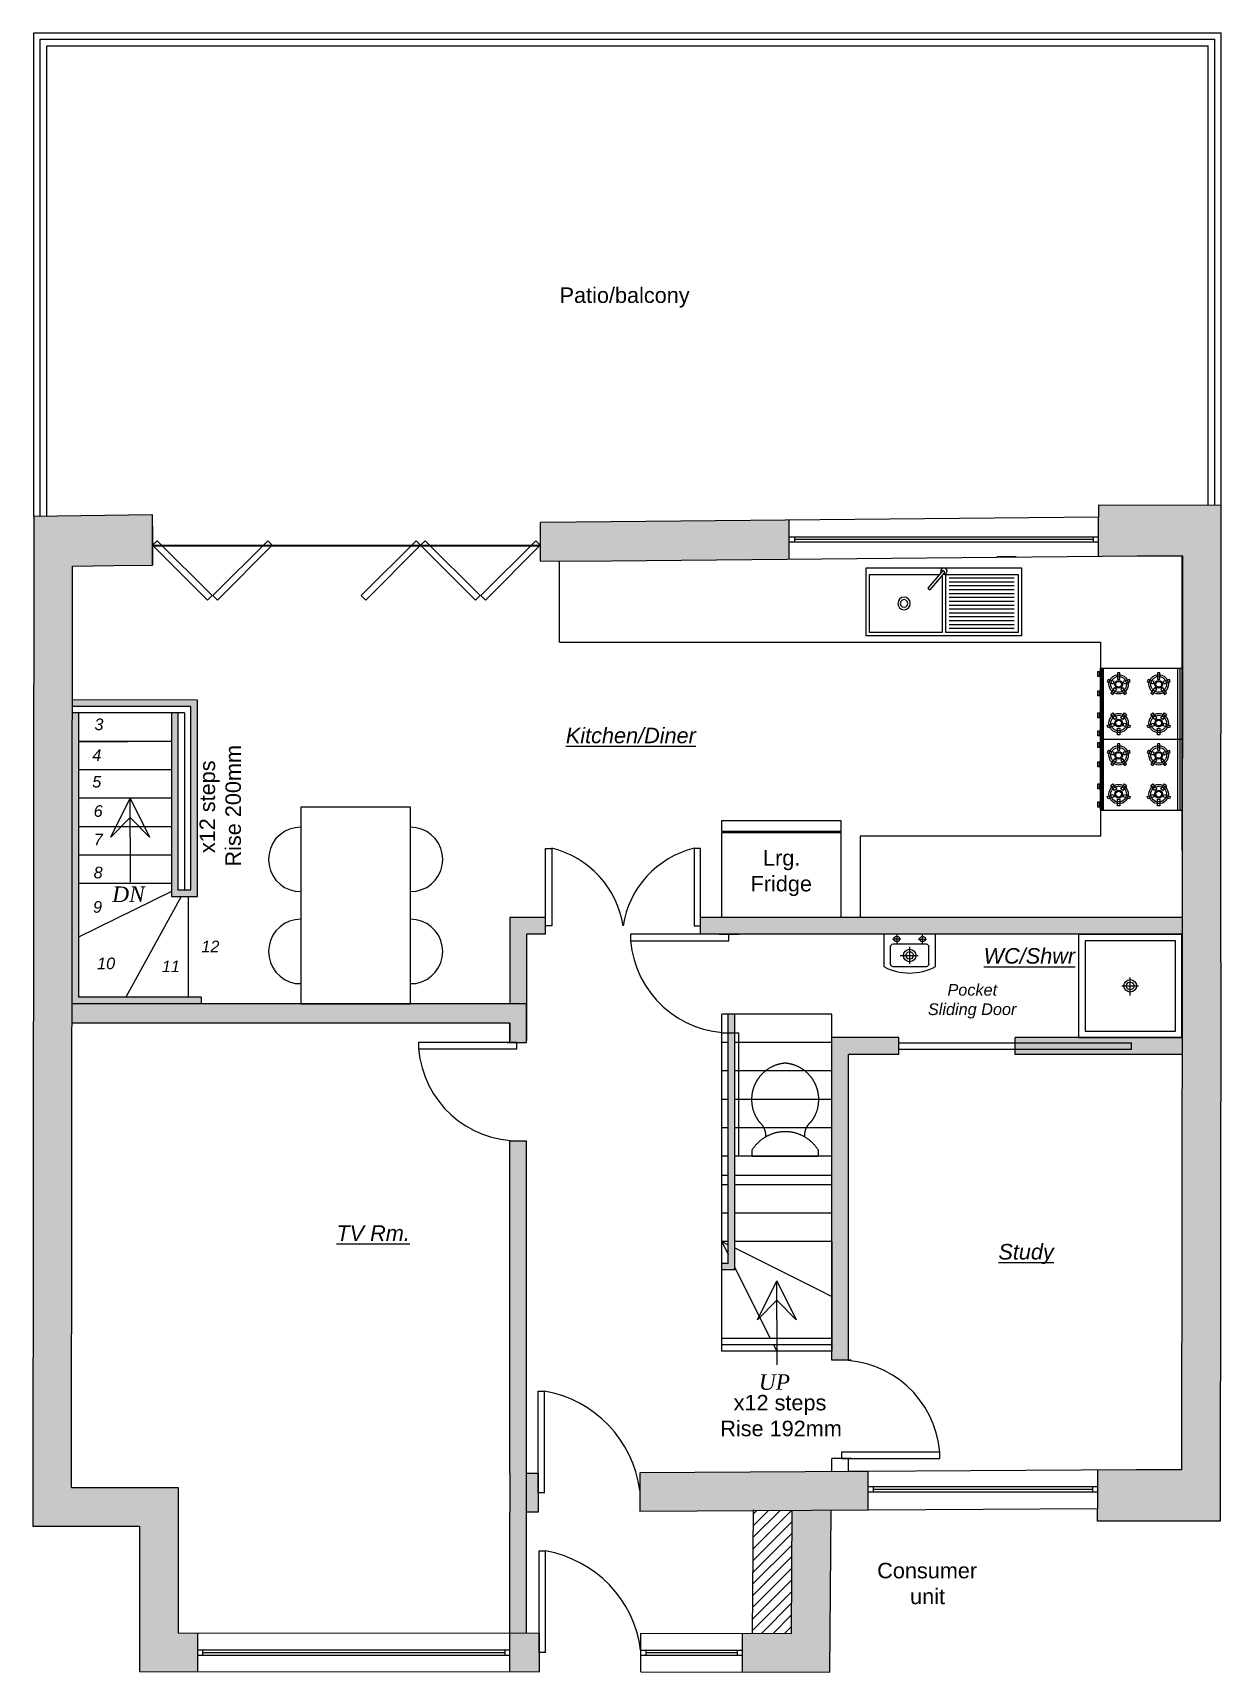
# Model space of a CAD drawing. Extents: x 79255 to 104504, y 75016 to 100709.
# Drawn here: x 79255 to 88454, y 87929 to 100619 of the extents above; entities that cross this region are included whole.
import ezdxf

# ---------------------------------------------------------------- set-up
doc = ezdxf.new("R2010")
doc.units = 0
doc.header["$LTSCALE"] = 25
doc.header["$MEASUREMENT"] = 0
doc.linetypes.add('HIDDEN2', pattern=[4.7625, 3.175, -1.5875])
doc.layers.get('0').update_dxf_attribs({"lineweight": 9})
for name, color, linetype, lineweight in [('A-Doors & Frames-G', 7, 'Continuous', 9), ('A-Kitchen Furniture', 7, 'Continuous', 9), ('A-Sanitary', 7, 'Continuous', 9), ('A-Stairs', 7, 'Continuous', 9), ('A-Text', 7, 'Continuous', 9), ('A-walls', 7, 'Continuous', 9), ('A-Window', 7, 'Continuous', 9), ('Edit_02', 82, 'Continuous', 9), ('Layer1', 10, 'Continuous', 9), ('Layer7', 56, 'Continuous', 9), ('Layer8', 56, 'Continuous', 9)]:
    doc.layers.add(name, color=color, linetype=linetype, lineweight=lineweight)
doc.layers.add('A-Wall hatch', color=254, linetype='Continuous', lineweight=9, true_color=0xcfcfcf)
doc.styles.get("Standard").update_dxf_attribs({"font": 'arial.ttf'})

# ---------------------------------------------------------------- blocks, each defined once
blk = doc.blocks.new('arrow block')
for p, q in [((86288, -84611), (86438, -84311)), ((86438, -84611), (86438, -84311)), ((86438, -84311), (86588, -84611)), ((86438, -84461), (86288, -84611)), ((86588, -84611), (86438, -84461)), ((86438, -84611), (86438, -84961))]:
    blk.add_line(p, q)
blk = doc.blocks.new('762 door')
at = {"layer": 'A-Doors & Frames-G'}
for p, q in [((-50937, -137345), (-50937, -137195)), ((-50937, -137270), (-50937, -138032)), ((-50887, -137270), (-50937, -137270)), ((-50887, -138032), (-50887, -137270)), ((-50175, -137345), (-50175, -137195)), ((-50937, -138032), (-50887, -138032))]:
    blk.add_line(p, q, dxfattribs=at)
blk.add_arc((-50951, -137258), 776, 274.7468, 0.8612, dxfattribs=at)

msp = doc.modelspace()

# ---------------------------------------------------------------- hatches: boundary and pattern name
at = {"layer": 'A-Wall hatch'}
h = msp.add_hatch(color=256, dxfattribs=at)
h.dxf.hatch_style = 1
h.paths.add_polyline_path([(79556, 89360), (80381, 89359), (80380, 88234), (80530, 88234), (80530, 87934), (80080, 87934), (80081, 89059), (79255, 89060), (79263, 96874), (80183, 96887), (80183, 96798), (80183, 96501), (80183, 96498), (79881, 96495), (79562, 96490)])
h.paths.add_polyline_path([(85109, 96846), (83731, 96833), (83183, 96828), (83183, 96528), (83734, 96533), (85109, 96546)])
h.paths.add_polyline_path([(88454, 96961), (87504, 96963), (87504, 96869), (87504, 96568), (87804, 96571), (88154, 96570), (88151, 93428), (88147, 89495), (87797, 89495), (87497, 89493), (87497, 89193), (87497, 89098), (88447, 89098), (88451, 93428)])
h.paths.add_polyline_path([(85719, 89483), (83954, 89473), (83954, 89173), (85719, 89183)])
h.paths.add_polyline_path([(83167, 89468), (83076, 89468), (83078, 89168), (83167, 89168)])
h.paths.add_polyline_path([(83076, 89468), (83078, 89468), (83078, 92042), (83027, 92042, -0.007516), (83003, 92042), (82948, 92042), (82948, 89471), (82948, 89167), (82948, 88232), (83078, 88231), (83078, 89168)])
h.paths.add_polyline_path([(83174, 88231), (82948, 88232), (82948, 87932), (83174, 87931)])
h.paths.add_polyline_path([(85434, 89181), (85134, 89180), (85127, 88229), (84748, 88230), (84748, 87930), (85425, 87929)])
h.paths.add_polyline_path([(85569, 92711), (85960, 92711), (85960, 92841), (85439, 92841), (85439, 90413), (85439, 90345), (85491, 90345, -0.007516), (85514, 90345), (85569, 90345)])
h.paths.add_polyline_path([(88151, 93771), (84424, 93771), (84424, 93706), (84424, 93641), (88151, 93641)])
h.paths.add_polyline_path([(83078, 93641), (83224, 93641), (83224, 93771), (82948, 93771), (82948, 93104), (83078, 93104)])
h.paths.add_polyline_path([(83078, 93104), (79559, 93104), (79559, 92954), (82948, 92954), (82948, 92804), (83003, 92804), (83078, 92804)])
h = msp.add_hatch(color=256, dxfattribs=at)
h.dxf.hatch_style = 1
h.paths.add_polyline_path([(80529, 95454), (79561, 95455), (79561, 95405), (80479, 95404), (80479, 93984), (80379, 93984), (80379, 95354), (80329, 95354), (80329, 93934), (80529, 93934)])
h.paths.add_polyline_path([(80559, 93154), (79609, 93154), (79609, 95354), (79561, 95354), (79559, 93104), (80459, 93104), (80559, 93104)])
h = msp.add_hatch(color=256, dxfattribs=at)
h.dxf.hatch_style = 1
h.paths.add_polyline_path([(84689, 92879), (84667, 92879, -0.007516), (84644, 92879), (84639, 92879), (84639, 91093), (84589, 91093), (84589, 91043), (84689, 91043)])
h.paths.add_polyline_path([(84689, 93023), (84639, 93023), (84639, 92879, 0.00161), (84644, 92879), (84689, 92879)])
h = msp.add_hatch(color=256, dxfattribs=at)
h.dxf.hatch_style = 1
h.paths.add_polyline_path([(88150, 92841), (87350, 92841), (86860, 92841), (86860, 92801), (87760, 92801), (87760, 92751), (86860, 92751), (86860, 92711), (88150, 92711)])
h.paths.add_polyline_path([(87760, 92801), (86860, 92801), (86860, 92751), (87760, 92751)], flags=17)
at = {"layer": 'A-walls'}
h = msp.add_hatch(dxfattribs=at)
h.set_pattern_fill('ANSI31', color=256, scale=20)
h.set_pattern_definition([(45, (134827.954, 230299.35), (-44.90128, 44.90128), [])])
h.paths.add_polyline_path([(85134, 89180), (84834, 89178), (84827, 88230), (85127, 88229)])

# ---------------------------------------------------------------- linework, layer by layer
for p, q in [((83217, 89318), (83167, 89318)), ((82948, 88082), (82948, 88082)), ((83224, 88081), (83174, 88081))]:
    msp.add_line(p, q)
at = {"layer": 'A-Doors & Frames-G'}
for p, q in [((80219, 96687), (80183, 96652)), ((80183, 96652), (83183, 96652)), ((80183, 96652), (80608, 96228)), ((80183, 96649), (83183, 96649)), ((80643, 96263), (80219, 96687)), ((80650, 96263), (81074, 96687)), ((81109, 96652), (80685, 96228)), ((81074, 96687), (81109, 96652)), ((81798, 96263), (82222, 96687)), ((82257, 96652), (81833, 96228)), ((82222, 96687), (82257, 96652)), ((82293, 96687), (82257, 96652)), ((82257, 96652), (82682, 96228)), ((82717, 96263), (82293, 96687)), ((82724, 96263), (83148, 96687)), ((83183, 96652), (82759, 96228)), ((83148, 96687), (83183, 96652)), ((80608, 96228), (80643, 96263)), ((80685, 96228), (80650, 96263)), ((81833, 96228), (81798, 96263)), ((82682, 96228), (82717, 96263)), ((82759, 96228), (82724, 96263)), ((83224, 93706), (83224, 94306)), ((83224, 94306), (83274, 94306)), ((83274, 94306), (83274, 93706)), ((84424, 94306), (84374, 94306)), ((84374, 94306), (84374, 93706)), ((84424, 93706), (84424, 94306)), ((83274, 93706), (83224, 93706)), ((84374, 93706), (84424, 93706)), ((84644, 93641), (83882, 93641)), ((83882, 93641), (83882, 93591)), ((83882, 93591), (84644, 93591)), ((84569, 93641), (84719, 93641)), ((84644, 93591), (84644, 93641)), ((83003, 92804), (82241, 92804)), ((82241, 92804), (82241, 92754)), ((83003, 92754), (83003, 92804)), ((85960, 92801), (86860, 92801)), ((82241, 92754), (83003, 92754)), ((85960, 92751), (86860, 92751)), ((83167, 89318), (83167, 90105)), ((83167, 90105), (83217, 90105)), ((83217, 89318), (83217, 90105)), ((83174, 88081), (83174, 88868)), ((83174, 88868), (83224, 88868)), ((83224, 88081), (83224, 88868))]:
    msp.add_line(p, q, dxfattribs=at)
at = {"layer": 'A-Doors & Frames-G', "color": 251, "linetype": 'HIDDEN2', "ltscale": 25, "true_color": 0x595959}
for p, q in [((86860, 92801), (87760, 92801)), ((87760, 92751), (87760, 92801)), ((86860, 92751), (87760, 92751))]:
    msp.add_line(p, q, dxfattribs=at)
at = {"layer": 'A-Doors & Frames-G'}
for centre, radius, start, end in [((83098, 93593), 735, 8.8718, 76.1491), ((84550, 93593), 735, 103.8509, 171.1282), ((84656, 93655), 776, 184.7468, 270.8612), ((83015, 92818), 776, 184.7468, 270.8612), ((83063, 89220), 898, 7.4864, 80.154), ((83070, 87983), 898, 7.4864, 80.154)]:
    msp.add_arc(centre, radius, start, end, dxfattribs=at)
at = {"layer": 'A-Kitchen Furniture', "linetype": 'ByBlock'}
for p, q in [((83331, 95902), (83331, 96529)), ((83331, 95902), (87520, 95902)), ((87520, 95902), (87520, 94401)), ((87520, 95701), (87520, 95151)), ((87520, 95701), (88150, 95701)), ((87530, 95701), (87530, 95151)), ((87540, 95701), (87540, 95151)), ((88115, 95701), (88115, 95151)), ((88135, 95701), (88135, 95151)), ((88150, 95701), (88150, 95151)), ((87500, 95676, 780), (87510, 95676, 780)), ((87500, 95636, 780), (87500, 95676, 780)), ((87500, 95676, 780), (87520, 95676, 780)), ((87520, 95636, 780), (87500, 95636, 780)), ((87510, 95676, 780), (87510, 95636, 780)), ((87578, 95614), (87572, 95595)), ((87572, 95595), (87619, 95579)), ((87625, 95598), (87578, 95614)), ((87619, 95579), (87622, 95589)), ((87622, 95589), (87625, 95598)), ((87670, 95666), (87650, 95666)), ((87650, 95666), (87650, 95616)), ((87650, 95616), (87660, 95616)), ((87660, 95616), (87670, 95616)), ((87670, 95616), (87670, 95666)), ((87743, 95614), (87695, 95598)), ((87695, 95598), (87698, 95589)), ((87698, 95589), (87702, 95579)), ((87702, 95579), (87749, 95595)), ((87749, 95595), (87743, 95614)), ((87888, 95614), (87882, 95595)), ((87882, 95595), (87929, 95579)), ((87935, 95598), (87888, 95614)), ((87929, 95579), (87932, 95589)), ((87932, 95589), (87935, 95598)), ((87980, 95666), (87960, 95666)), ((87960, 95666), (87960, 95616)), ((87960, 95616), (87970, 95616)), ((87970, 95616), (87980, 95616)), ((87980, 95616), (87980, 95666)), ((88053, 95614), (88005, 95598)), ((88005, 95598), (88008, 95589)), ((88008, 95589), (88012, 95579)), ((88012, 95579), (88059, 95595)), ((88059, 95595), (88053, 95614)), ((87500, 95526, 780), (87510, 95526, 780)), ((87500, 95486, 780), (87500, 95526, 780)), ((87500, 95526, 780), (87520, 95526, 780)), ((87520, 95486, 780), (87500, 95486, 780)), ((87510, 95526, 780), (87510, 95486, 780)), ((87629, 95550), (87599, 95509)), ((87599, 95509), (87616, 95498)), ((87616, 95498), (87645, 95538)), ((87637, 95544), (87629, 95550)), ((87645, 95538), (87637, 95544)), ((87684, 95544), (87676, 95538)), ((87676, 95538), (87705, 95498)), ((87692, 95550), (87684, 95544)), ((87721, 95509), (87692, 95550)), ((87705, 95498), (87721, 95509)), ((87939, 95550), (87909, 95509)), ((87909, 95509), (87926, 95498)), ((87926, 95498), (87955, 95538)), ((87947, 95544), (87939, 95550)), ((87955, 95538), (87947, 95544)), ((87994, 95544), (87986, 95538)), ((87986, 95538), (88015, 95498)), ((88002, 95550), (87994, 95544)), ((88031, 95509), (88002, 95550)), ((88015, 95498), (88031, 95509)), ((87500, 95356, 780), (87510, 95356, 780)), ((87500, 95316, 780), (87500, 95356, 780)), ((87500, 95356, 780), (87520, 95356, 780)), ((87520, 95316, 780), (87500, 95316, 780)), ((87510, 95356, 780), (87510, 95316, 780)), ((87599, 95343), (87616, 95355)), ((87629, 95303), (87599, 95343)), ((87616, 95355), (87645, 95315)), ((87637, 95309), (87629, 95303)), ((87645, 95315), (87637, 95309)), ((87676, 95315), (87705, 95355)), ((87684, 95309), (87676, 95315)), ((87692, 95303), (87684, 95309)), ((87721, 95343), (87692, 95303)), ((87705, 95355), (87721, 95343)), ((87909, 95343), (87926, 95355)), ((87939, 95303), (87909, 95343)), ((87926, 95355), (87955, 95315)), ((87947, 95309), (87939, 95303)), ((87955, 95315), (87947, 95309)), ((87986, 95315), (88015, 95355)), ((87994, 95309), (87986, 95315)), ((88002, 95303), (87994, 95309)), ((88031, 95343), (88002, 95303)), ((88015, 95355), (88031, 95343)), ((87500, 95216, 780), (87510, 95216, 780)), ((87500, 95176, 780), (87500, 95216, 780)), ((87500, 95216, 780), (87520, 95216, 780)), ((87520, 95176, 780), (87500, 95176, 780)), ((87510, 95216, 780), (87510, 95176, 780)), ((87572, 95258), (87619, 95274)), ((87578, 95239), (87572, 95258)), ((87625, 95255), (87578, 95239)), ((87619, 95274), (87622, 95264)), ((87622, 95264), (87625, 95255)), ((87650, 95236), (87660, 95236)), ((87650, 95186), (87650, 95236)), ((87670, 95186), (87650, 95186)), ((87660, 95236), (87670, 95236)), ((87670, 95236), (87670, 95186)), ((87695, 95255), (87698, 95264)), ((87743, 95239), (87695, 95255)), ((87698, 95264), (87702, 95274)), ((87702, 95274), (87749, 95258)), ((87749, 95258), (87743, 95239)), ((87882, 95258), (87929, 95274)), ((87888, 95239), (87882, 95258)), ((87935, 95255), (87888, 95239)), ((87929, 95274), (87932, 95264)), ((87932, 95264), (87935, 95255)), ((87960, 95236), (87970, 95236)), ((87960, 95186), (87960, 95236)), ((87980, 95186), (87960, 95186)), ((87970, 95236), (87980, 95236)), ((87980, 95236), (87980, 95186)), ((88005, 95255), (88008, 95264)), ((88053, 95239), (88005, 95255)), ((88008, 95264), (88012, 95274)), ((88012, 95274), (88059, 95258)), ((88059, 95258), (88053, 95239)), ((87500, 95126, 780), (87510, 95126, 780)), ((87500, 95086, 780), (87500, 95126, 780)), ((87500, 95126, 780), (87520, 95126, 780)), ((87520, 95086, 780), (87500, 95086, 780)), ((87510, 95126, 780), (87510, 95086, 780)), ((87520, 95151), (88150, 95151)), ((87520, 95151), (87520, 94601)), ((87520, 95151), (88150, 95151)), ((87530, 95151), (87530, 94601)), ((87540, 95151), (87540, 94601)), ((87578, 95064), (87572, 95045)), ((87625, 95048), (87578, 95064)), ((87622, 95039), (87625, 95048)), ((87670, 95116), (87650, 95116)), ((87650, 95116), (87650, 95066)), ((87650, 95066), (87660, 95066)), ((87660, 95066), (87670, 95066)), ((87670, 95066), (87670, 95116)), ((87743, 95064), (87695, 95048)), ((87695, 95048), (87698, 95039)), ((87749, 95045), (87743, 95064)), ((87888, 95064), (87882, 95045)), ((87935, 95048), (87888, 95064)), ((87932, 95039), (87935, 95048)), ((87980, 95116), (87960, 95116)), ((87960, 95116), (87960, 95066)), ((87960, 95066), (87970, 95066)), ((87970, 95066), (87980, 95066)), ((87980, 95066), (87980, 95116)), ((88053, 95064), (88005, 95048)), ((88005, 95048), (88008, 95039)), ((88059, 95045), (88053, 95064)), ((88115, 95151), (88115, 94601)), ((88135, 95151), (88135, 94601)), ((88150, 95151), (88150, 94601)), ((87500, 94976, 780), (87510, 94976, 780)), ((87500, 94936, 780), (87500, 94976, 780)), ((87500, 94976, 780), (87520, 94976, 780)), ((87520, 94936, 780), (87500, 94936, 780)), ((87510, 94976, 780), (87510, 94936, 780)), ((87572, 95045), (87619, 95029)), ((87629, 95000), (87599, 94959)), ((87599, 94959), (87616, 94948)), ((87616, 94948), (87645, 94988)), ((87619, 95029), (87622, 95039)), ((87637, 94994), (87629, 95000)), ((87645, 94988), (87637, 94994)), ((87684, 94994), (87676, 94988)), ((87676, 94988), (87705, 94948)), ((87692, 95000), (87684, 94994)), ((87721, 94959), (87692, 95000)), ((87698, 95039), (87702, 95029)), ((87702, 95029), (87749, 95045)), ((87705, 94948), (87721, 94959)), ((87882, 95045), (87929, 95029)), ((87939, 95000), (87909, 94959)), ((87909, 94959), (87926, 94948)), ((87926, 94948), (87955, 94988)), ((87929, 95029), (87932, 95039)), ((87947, 94994), (87939, 95000)), ((87955, 94988), (87947, 94994)), ((87994, 94994), (87986, 94988)), ((87986, 94988), (88015, 94948)), ((88002, 95000), (87994, 94994)), ((88031, 94959), (88002, 95000)), ((88008, 95039), (88012, 95029)), ((88012, 95029), (88059, 95045)), ((88015, 94948), (88031, 94959)), ((87500, 94806, 780), (87510, 94806, 780)), ((87500, 94766, 780), (87500, 94806, 780)), ((87500, 94806, 780), (87520, 94806, 780)), ((87510, 94806, 780), (87510, 94766, 780)), ((87599, 94793), (87616, 94805)), ((87629, 94753), (87599, 94793)), ((87616, 94805), (87645, 94765)), ((87676, 94765), (87705, 94805)), ((87721, 94793), (87692, 94753)), ((87705, 94805), (87721, 94793)), ((87909, 94793), (87926, 94805)), ((87939, 94753), (87909, 94793)), ((87926, 94805), (87955, 94765)), ((87986, 94765), (88015, 94805)), ((88031, 94793), (88002, 94753)), ((88015, 94805), (88031, 94793)), ((87520, 94766, 780), (87500, 94766, 780)), ((87500, 94666, 780), (87510, 94666, 780)), ((87500, 94626, 780), (87500, 94666, 780)), ((87500, 94666, 780), (87520, 94666, 780)), ((87510, 94666, 780), (87510, 94626, 780)), ((87572, 94708), (87619, 94724)), ((87578, 94689), (87572, 94708)), ((87625, 94705), (87578, 94689)), ((87619, 94724), (87622, 94714)), ((87622, 94714), (87625, 94705)), ((87637, 94759), (87629, 94753)), ((87645, 94765), (87637, 94759)), ((87650, 94686), (87660, 94686)), ((87650, 94636), (87650, 94686)), ((87660, 94686), (87670, 94686)), ((87670, 94686), (87670, 94636)), ((87684, 94759), (87676, 94765)), ((87692, 94753), (87684, 94759)), ((87695, 94705), (87698, 94714)), ((87743, 94689), (87695, 94705)), ((87698, 94714), (87702, 94724)), ((87702, 94724), (87749, 94708)), ((87749, 94708), (87743, 94689)), ((87882, 94708), (87929, 94724)), ((87888, 94689), (87882, 94708)), ((87935, 94705), (87888, 94689)), ((87929, 94724), (87932, 94714)), ((87932, 94714), (87935, 94705)), ((87947, 94759), (87939, 94753)), ((87955, 94765), (87947, 94759)), ((87960, 94686), (87970, 94686)), ((87960, 94636), (87960, 94686)), ((87970, 94686), (87980, 94686)), ((87980, 94686), (87980, 94636)), ((87994, 94759), (87986, 94765)), ((88002, 94753), (87994, 94759)), ((88005, 94705), (88008, 94714)), ((88053, 94689), (88005, 94705)), ((88008, 94714), (88012, 94724)), ((88012, 94724), (88059, 94708)), ((88059, 94708), (88053, 94689)), ((87520, 94626, 780), (87500, 94626, 780)), ((87520, 94601), (88150, 94601)), ((87670, 94636), (87650, 94636)), ((87980, 94636), (87960, 94636)), ((85509, 94430), (85509, 94442)), ((87520, 94401), (85659, 94401)), ((85659, 94401), (85659, 93771))]:
    msp.add_line(p, q, dxfattribs=at)
at = {"layer": 'A-Kitchen Furniture'}
for p, q in [((85707, 95952), (85707, 96477)), ((85707, 96477), (86907, 96477)), ((86299, 96458), (86183, 96321)), ((86314, 96445), (86198, 96308)), ((86314, 96445), (86299, 96458)), ((86907, 96477), (86907, 95952)), ((86183, 96321), (86198, 96308)), ((86294, 96422), (86294, 95977)), ((86319, 96427), (86319, 95977)), ((86852, 96397), (86349, 96397)), ((86852, 96367), (86349, 96367)), ((86852, 96337), (86349, 96337)), ((85955, 96221), (85950, 96202)), ((85950, 96202), (85955, 96183)), ((85965, 96236), (85955, 96221)), ((85980, 96247), (85965, 96236)), ((85974, 96217), (85970, 96202)), ((85970, 96202), (85974, 96187)), ((85970, 96202), (85970, 96202)), ((85970, 96202), (85970, 96202)), ((85985, 96227), (85974, 96217)), ((85999, 96250), (85980, 96247)), ((85999, 96232), (85985, 96227)), ((86018, 96247), (85999, 96250)), ((86014, 96227), (85999, 96232)), ((86024, 96217), (86014, 96227)), ((86033, 96236), (86018, 96247)), ((86029, 96202), (86024, 96217)), ((86024, 96187), (86029, 96202)), ((86044, 96221), (86033, 96236)), ((86047, 96202), (86044, 96221)), ((86044, 96183), (86047, 96202)), ((86852, 96307), (86349, 96307)), ((86852, 96277), (86349, 96277)), ((86852, 96247), (86349, 96247)), ((86852, 96217), (86349, 96217)), ((85955, 96183), (85965, 96168)), ((85965, 96168), (85980, 96158)), ((85974, 96187), (85985, 96176)), ((85980, 96158), (85999, 96153)), ((85985, 96176), (85999, 96173)), ((85999, 96173), (86014, 96176)), ((85999, 96153), (86018, 96158)), ((86014, 96176), (86024, 96187)), ((86018, 96158), (86033, 96168)), ((86033, 96168), (86044, 96183)), ((86852, 96187), (86349, 96187)), ((86852, 96157), (86349, 96157)), ((86852, 96127), (86349, 96127)), ((86852, 96097), (86349, 96097)), ((86852, 96067), (86349, 96067)), ((86907, 95952), (85707, 95952)), ((86852, 96037), (86349, 96037)), ((86852, 96007), (86349, 96007)), ((82178, 94625), (81330, 94625)), ((81330, 94625), (81330, 93104)), ((82178, 93104), (82178, 94625)), ((81204, 94437), (81169, 94412)), ((81243, 94456), (81204, 94437)), ((81285, 94466), (81243, 94456)), ((81330, 94471), (81285, 94466)), ((82223, 94466), (82178, 94471)), ((82265, 94456), (82223, 94466)), ((82305, 94437), (82265, 94456)), ((82339, 94412), (82305, 94437)), ((81094, 94306), (81084, 94264)), ((81114, 94346), (81094, 94306)), ((81137, 94382), (81114, 94346)), ((81169, 94412), (81137, 94382)), ((82371, 94382), (82339, 94412)), ((82396, 94346), (82371, 94382)), ((82413, 94306), (82396, 94346)), ((82425, 94264), (82413, 94306)), ((81084, 94264), (81080, 94221)), ((81080, 94221), (81084, 94176)), ((81084, 94176), (81094, 94134)), ((82413, 94134), (82425, 94176)), ((82430, 94221), (82425, 94264)), ((82425, 94176), (82430, 94221)), ((81094, 94134), (81114, 94096)), ((81114, 94096), (81137, 94060)), ((81137, 94060), (81169, 94028)), ((82339, 94028), (82371, 94060)), ((82371, 94060), (82396, 94096)), ((82396, 94096), (82413, 94134)), ((81169, 94028), (81204, 94003)), ((81204, 94003), (81243, 93987)), ((81243, 93987), (81285, 93974)), ((81285, 93974), (81330, 93972)), ((82178, 93972), (82223, 93974)), ((82223, 93974), (82265, 93987)), ((82265, 93987), (82305, 94003)), ((82305, 94003), (82339, 94028)), ((81137, 93669), (81114, 93633)), ((81169, 93698), (81137, 93669)), ((81204, 93724), (81169, 93698)), ((81243, 93743), (81204, 93724)), ((81285, 93753), (81243, 93743)), ((81330, 93758), (81285, 93753)), ((82223, 93753), (82178, 93758)), ((82265, 93743), (82223, 93753)), ((82305, 93724), (82265, 93743)), ((82339, 93698), (82305, 93724)), ((82371, 93669), (82339, 93698)), ((82396, 93633), (82371, 93669)), ((81084, 93550), (81080, 93508)), ((81094, 93593), (81084, 93550)), ((81114, 93633), (81094, 93593)), ((82413, 93593), (82396, 93633)), ((82425, 93550), (82413, 93593)), ((82430, 93508), (82425, 93550)), ((81080, 93508), (81084, 93464)), ((81084, 93464), (81094, 93422)), ((81094, 93422), (81114, 93383)), ((82396, 93383), (82413, 93422)), ((82413, 93422), (82425, 93464)), ((82425, 93464), (82430, 93508)), ((81114, 93383), (81137, 93348)), ((81137, 93348), (81169, 93316)), ((81169, 93316), (81204, 93290)), ((81204, 93290), (81243, 93273)), ((81243, 93273), (81285, 93260)), ((82223, 93260), (82265, 93273)), ((82265, 93273), (82305, 93290)), ((82305, 93290), (82339, 93316)), ((82339, 93316), (82371, 93348)), ((82371, 93348), (82396, 93383)), ((81285, 93260), (81330, 93259)), ((82178, 93259), (82223, 93260)), ((81330, 93104), (82178, 93104))]:
    msp.add_line(p, q, dxfattribs=at)
for points in [[(86294, 95977), (85732, 95977), (85732, 96427), (86272, 96427)], [(86319, 96427), (86882, 96427), (86882, 95977), (86319, 95977)]]:
    msp.add_lwpolyline(points, dxfattribs=at)
at = {"layer": 'A-Kitchen Furniture', "linetype": 'ByBlock'}
for points in [[(85509, 94436), (84589, 94436), (84589, 94521), (85509, 94521)], [(85509, 93771), (84589, 93771), (84589, 94430), (85509, 94430)]]:
    msp.add_lwpolyline(points, close=True, dxfattribs=at)
for centre, radius in [((87660, 95576), 75), ((87660, 95576), 60.8), ((87660, 95576), 30), ((87660, 95576), 22.4), ((87970, 95576), 75), ((87970, 95576), 60.8), ((87970, 95576), 30), ((87970, 95576), 22.4), ((87660, 95276), 75), ((87660, 95276), 60.8), ((87660, 95276), 30), ((87970, 95276), 75), ((87970, 95276), 60.8), ((87970, 95276), 30), ((87660, 95276), 22.4), ((87970, 95276), 22.4), ((87660, 95026), 75), ((87660, 95026), 60.8), ((87660, 95026), 30), ((87660, 95026), 22.4), ((87970, 95026), 75), ((87970, 95026), 60.8), ((87970, 95026), 30), ((87970, 95026), 22.4), ((87660, 94726), 75), ((87970, 94726), 75), ((87660, 94726), 60.8), ((87660, 94726), 30), ((87660, 94726), 22.4), ((87970, 94726), 60.8), ((87970, 94726), 30), ((87970, 94726), 22.4)]:
    msp.add_circle(centre, radius, dxfattribs=at)
at = {"layer": 'A-Kitchen Furniture'}
msp.add_arc((86307, 96452), 25, 253.2548, 206.0984, dxfattribs=at)
at = {"layer": 'A-Sanitary'}
for p, q in [((85892, 93545), (85892, 93411)), ((85909, 93605), (85974, 93605)), ((86172, 93565), (85912, 93565)), ((85921, 93605), (85923, 93616)), ((85921, 93605), (85921, 93605)), ((85923, 93594), (85921, 93605)), ((85921, 93605), (85921, 93605)), ((85923, 93616), (85932, 93623)), ((85932, 93586), (85923, 93594)), ((85932, 93623), (85942, 93626)), ((85942, 93584), (85932, 93586)), ((85942, 93637), (85942, 93571)), ((85942, 93626), (85953, 93623)), ((85953, 93586), (85942, 93584)), ((85953, 93623), (85962, 93616)), ((85962, 93594), (85953, 93586)), ((85962, 93616), (85963, 93605)), ((85963, 93605), (85962, 93594)), ((86024, 93522), (86042, 93526)), ((86042, 93543), (86042, 93413)), ((86042, 93526), (86062, 93522)), ((86109, 93603), (86174, 93603)), ((86121, 93603), (86123, 93616)), ((86123, 93592), (86121, 93603)), ((86121, 93603), (86121, 93603)), ((86121, 93603), (86121, 93603)), ((86123, 93616), (86132, 93622)), ((86132, 93586), (86123, 93592)), ((86132, 93622), (86142, 93626)), ((86142, 93582), (86132, 93586)), ((86142, 93571), (86142, 93636)), ((86142, 93626), (86153, 93622)), ((86153, 93586), (86142, 93582)), ((86153, 93622), (86162, 93616)), ((86162, 93592), (86153, 93586)), ((86162, 93616), (86163, 93603)), ((86163, 93603), (86162, 93592)), ((86192, 93411), (86192, 93545)), ((87350, 93641), (87350, 92841)), ((87350, 93641), (88150, 93641)), ((88150, 93641), (87350, 93641)), ((88150, 93641), (87387, 93641)), ((88100, 93591), (87400, 93591)), ((87400, 93591), (87400, 92891)), ((88100, 92891), (88100, 93591)), ((88150, 93641), (88150, 92841)), ((88150, 92841), (88150, 93641)), ((85968, 93478), (86108, 93478)), ((85994, 93478), (85998, 93496)), ((85998, 93458), (85994, 93478)), ((85994, 93478), (85994, 93478)), ((85994, 93478), (85994, 93478)), ((85998, 93496), (86009, 93511)), ((86009, 93443), (85998, 93458)), ((86009, 93511), (86024, 93522)), ((86024, 93433), (86009, 93443)), ((86013, 93478), (86017, 93493)), ((86017, 93463), (86013, 93478)), ((86013, 93478), (86013, 93478)), ((86013, 93478), (86013, 93478)), ((86017, 93493), (86028, 93503)), ((86028, 93452), (86017, 93463)), ((86042, 93429), (86024, 93433)), ((86028, 93503), (86042, 93507)), ((86042, 93448), (86028, 93452)), ((86042, 93507), (86057, 93503)), ((86057, 93452), (86042, 93448)), ((86062, 93433), (86042, 93429)), ((86057, 93503), (86068, 93493)), ((86068, 93463), (86057, 93452)), ((86062, 93522), (86077, 93511)), ((86077, 93443), (86062, 93433)), ((86068, 93493), (86072, 93478)), ((86072, 93478), (86068, 93463)), ((86077, 93511), (86087, 93496)), ((86087, 93458), (86077, 93443)), ((86087, 93496), (86091, 93478)), ((86091, 93478), (86087, 93458)), ((85912, 93391), (86172, 93391)), ((87706, 93260), (87716, 93275)), ((87716, 93275), (87731, 93286)), ((87731, 93286), (87750, 93290)), ((87735, 93267), (87750, 93271)), ((87750, 93167), (87750, 93307)), ((87750, 93290), (87769, 93286)), ((87750, 93271), (87765, 93267)), ((87769, 93286), (87784, 93275)), ((87784, 93275), (87795, 93260)), ((87685, 93241), (87815, 93241)), ((87701, 93241), (87706, 93260)), ((87706, 93223), (87701, 93241)), ((87716, 93208), (87706, 93223)), ((87731, 93197), (87716, 93208)), ((87721, 93241), (87724, 93256)), ((87724, 93227), (87721, 93241)), ((87724, 93256), (87735, 93267)), ((87735, 93216), (87724, 93227)), ((87750, 93193), (87731, 93197)), ((87750, 93212), (87735, 93216)), ((87765, 93216), (87750, 93212)), ((87750, 93212), (87750, 93212)), ((87750, 93212), (87750, 93212)), ((87769, 93197), (87750, 93193)), ((87750, 93193), (87750, 93193)), ((87750, 93193), (87750, 93193)), ((87765, 93267), (87775, 93256)), ((87775, 93227), (87765, 93216)), ((87784, 93208), (87769, 93197)), ((87775, 93256), (87780, 93241)), ((87780, 93241), (87775, 93227)), ((87795, 93223), (87784, 93208)), ((87795, 93260), (87798, 93241)), ((87798, 93241), (87795, 93223)), ((87400, 92891), (88100, 92891)), ((87350, 92841), (88150, 92841))]:
    msp.add_line(p, q, dxfattribs=at)
at = {"layer": 'A-Sanitary', "color": 251, "linetype": 'HIDDEN2', "ltscale": 25, "true_color": 0x696969}
for p, q in [((85439, 91923), (84719, 91923)), ((84824, 91923), (84824, 91973)), ((84824, 91923), (85334, 91923)), ((85334, 91973), (85334, 91923))]:
    msp.add_line(p, q, dxfattribs=at)
at = {"layer": 'A-Sanitary'}
msp.add_lwpolyline([(86242, 93391), (86242, 93641), (85842, 93641), (85842, 93391)], dxfattribs=at)
for centre, radius, start, end in [((85918, 93539), 26.2, 102.322, 167.678), ((86167, 93539), 26.2, 12.322, 77.678), ((85918, 93417), 26.2, 192.322, 257.678), ((86167, 93417), 26.2, 282.322, 347.678), ((86042, 93766), 425, 241.9275, 298.0725)]:
    msp.add_arc(centre, radius, start, end, dxfattribs=at)
at = {"layer": 'A-Sanitary', "color": 251, "linetype": 'HIDDEN2', "ltscale": 25, "true_color": 0x696969}
for centre, radius, start, end in [((85101, 92362), 282, 94.4186, 218.1246), ((85057, 92362), 282, 321.8754, 85.5814), ((84802, 92086), 127, 354.09, 52.9618), ((85361, 92084), 133, 128.311, 175.3627), ((85079, 91811), 302, 32.4647, 147.5353), ((85361, 92084), 133, 175.3627, 184.6373)]:
    msp.add_arc(centre, radius, start, end, dxfattribs=at)
at = {"layer": 'A-Stairs'}
for p, q in [((80529, 95454), (79561, 95455)), ((80529, 93934), (80529, 95454)), ((80429, 95354), (79559, 95354)), ((80479, 95404), (79561, 95405)), ((79609, 95354), (79609, 93154)), ((79659, 95354), (79609, 95354)), ((80329, 95354), (80329, 93934)), ((80379, 95354), (80379, 93984)), ((80429, 95354), (80429, 93984)), ((80479, 93984), (80479, 95404)), ((79659, 95134), (79609, 95134)), ((79609, 95134), (79991, 95134)), ((80329, 95134), (79659, 95134)), ((79659, 94914), (79609, 94914)), ((80329, 94914), (79659, 94914)), ((79659, 94694), (79609, 94694)), ((80329, 94694), (79659, 94694)), ((79659, 94474), (79609, 94474)), ((80329, 94474), (79659, 94474)), ((80329, 94254), (79659, 94254)), ((80329, 94034), (79659, 94034)), ((80329, 93971), (79609, 93619)), ((80404, 93934), (79975, 93154)), ((80329, 93934), (80529, 93934)), ((80379, 93984), (80479, 93984)), ((80459, 93934), (80459, 93204)), ((80559, 93154), (79609, 93154)), ((80459, 93204), (80459, 93154)), ((80559, 93154), (80559, 93104)), ((80459, 93104), (79559, 93104)), ((80509, 93104), (79609, 93104)), ((84589, 90413), (84589, 93023)), ((85439, 93023), (84589, 93023)), ((84639, 91093), (84639, 93023)), ((84689, 91043), (84689, 93023)), ((85439, 90413), (85439, 93023)), ((84639, 92803), (84589, 92803)), ((85339, 92803), (84689, 92803)), ((85439, 92803), (85339, 92803)), ((84639, 92583), (84589, 92583)), ((85339, 92583), (84689, 92583)), ((85439, 92583), (85339, 92583)), ((84639, 92363), (84589, 92363)), ((85339, 92363), (84689, 92363)), ((85439, 92363), (85339, 92363)), ((84639, 92143), (84589, 92143)), ((85339, 92143), (84689, 92143)), ((85439, 92143), (85339, 92143)), ((84639, 91923), (84589, 91923)), ((85339, 91923), (84689, 91923)), ((85439, 91923), (85339, 91923)), ((84639, 91703), (84589, 91703)), ((85339, 91703), (84689, 91703)), ((85439, 91703), (85339, 91703)), ((84639, 91483), (84589, 91483)), ((85339, 91483), (84689, 91483)), ((85439, 91483), (85339, 91483)), ((84639, 91263), (84589, 91263)), ((84639, 91263), (84589, 91263)), ((84589, 91263), (84639, 91238)), ((84589, 91263), (84639, 91163)), ((85339, 91263), (84689, 91263)), ((85439, 91263), (85339, 91263)), ((85439, 91263), (85439, 90413)), ((84689, 91213), (85339, 90888)), ((84639, 91093), (84589, 91093)), ((84689, 91043), (84589, 91043)), ((84689, 91063), (84964, 90513)), ((85339, 90888), (85439, 90838)), ((85439, 90513), (84589, 90513)), ((85439, 90463), (84589, 90463)), ((85439, 90413), (84589, 90413)), ((85339, 90413), (84589, 90413)), ((85439, 90413), (84589, 90413)), ((84989, 90463), (85014, 90413))]:
    msp.add_line(p, q, dxfattribs=at)
at = {"layer": 'A-walls'}
for p, q in [((79263, 100619), (88454, 100619)), ((79263, 96874), (79263, 100619)), ((79313, 100569), (88404, 100569)), ((79313, 96874), (79313, 100569)), ((79363, 100519), (88354, 100519)), ((79363, 96874), (79363, 100519)), ((88354, 96961), (88354, 100519)), ((88404, 96961), (88404, 100569)), ((88454, 96873), (88454, 100619)), ((83183, 96828), (83183, 96528)), ((85109, 96546), (85109, 96846)), ((87504, 96568), (87504, 96869)), ((80183, 96801), (80183, 96501)), ((80183, 96498), (80183, 96798)), ((80183, 96798), (80183, 96498)), ((83183, 96808), (83183, 96528)), ((83734, 96533), (87804, 96571)), ((87804, 96571), (88154, 96570)), ((88150, 96571), (88150, 94293)), ((88154, 96570), (88151, 93428)), ((79556, 89360), (79562, 96490)), ((79562, 96490), (79882, 96495)), ((79883, 96495), (80183, 96498)), ((83183, 96528), (83734, 96533)), ((86867, 96563), (86717, 96563)), ((83224, 93771), (82948, 93771)), ((82948, 93771), (82948, 93104)), ((83224, 93641), (83224, 93771)), ((88150, 93771), (84424, 93771)), ((84424, 93641), (84424, 93771)), ((83224, 93641), (83078, 93641)), ((83078, 93641), (83078, 92820)), ((83224, 93641), (83078, 93641)), ((88150, 93641), (84424, 93641)), ((84569, 93641), (84424, 93641)), ((88151, 93428), (88147, 89495)), ((83078, 93104), (79559, 93104)), ((83078, 92804), (83078, 93104)), ((82948, 92954), (79559, 92954)), ((82948, 92804), (82948, 92954)), ((82948, 92954), (82948, 92820)), ((82928, 92804), (83078, 92804)), ((84589, 91773), (84589, 92882)), ((85960, 92841), (85439, 92841)), ((85960, 92711), (85960, 92841)), ((88150, 92841), (86860, 92841)), ((86860, 92711), (86860, 92841)), ((85439, 90345), (85439, 92713)), ((85960, 92711), (85569, 92711)), ((85569, 90342), (85569, 92711)), ((88150, 92711), (86860, 92711)), ((82948, 89471), (82948, 92042)), ((82948, 92042), (83078, 92042)), ((83078, 89471), (83078, 92042)), ((82948, 89471), (82948, 89167)), ((83078, 89168), (83076, 89468)), ((83167, 89468), (83167, 89168)), ((87797, 89495), (83954, 89473)), ((83954, 89473), (83954, 89173)), ((85439, 89483), (85439, 89583)), ((85569, 89483), (85569, 89583)), ((85719, 89483), (85569, 89483)), ((85719, 89483), (85719, 89183)), ((87497, 89493), (87497, 89193)), ((88147, 89495), (87797, 89495)), ((82948, 88232), (82948, 89167)), ((83078, 88232), (83078, 89168)), ((84827, 88232), (84834, 89186)), ((85127, 88229), (85134, 89183)), ((80530, 88234), (80530, 87934)), ((82948, 87932), (82948, 88232)), ((83174, 88231), (83174, 87931)), ((83961, 88231), (85127, 88229)), ((83961, 87931), (83961, 88231)), ((84748, 87930), (84748, 88230))]:
    msp.add_line(p, q, dxfattribs=at)
at = {"layer": 'A-walls', "color": 251, "linetype": 'HIDDEN2', "ltscale": 25, "true_color": 0x696969}
for p, q in [((84589, 92879), (84719, 92879)), ((84719, 91923), (84719, 92879)), ((84639, 91773), (84589, 91773)), ((85439, 91773), (84689, 91773))]:
    msp.add_line(p, q, dxfattribs=at)
at = {"layer": 'A-walls', "flags": 128}
for points in [[(88451, 93428), (88454, 96961), (87504, 96963), (87504, 96869), (83731, 96833), (83183, 96828)], [(80183, 96798), (80183, 96798), (80183, 96887), (79263, 96874), (79255, 89060), (80081, 89059), (80080, 87934), (83174, 87931)], [(88451, 93428), (88447, 89098), (87497, 89098), (87497, 89193), (83954, 89173)], [(83167, 89468), (83076, 89468)], [(79556, 89360), (80381, 89359), (80380, 88234), (83174, 88231)], [(83167, 89168), (83078, 89168)], [(83961, 87931), (85425, 87929), (85434, 89181)]]:
    msp.add_lwpolyline(points, dxfattribs=at)
at = {"layer": 'A-Window'}
for p, q in [((87504, 96716), (85109, 96716)), ((85150, 96716), (85150, 96676)), ((87464, 96716), (87464, 96676)), ((87504, 96676), (85109, 96676)), ((87464, 96696), (85150, 96696)), ((87497, 89363), (85719, 89363)), ((85759, 89364), (85759, 89323)), ((87457, 89343), (85759, 89343)), ((87457, 89363), (87457, 89323)), ((87497, 89323), (85719, 89323)), ((80530, 88102), (82948, 88102)), ((80570, 88102), (80570, 88062)), ((80570, 88082), (82908, 88082)), ((82908, 88102), (82908, 88062)), ((83961, 88101), (84748, 88101)), ((84001, 88101), (84001, 88061)), ((84001, 88081), (84708, 88081)), ((84708, 88101), (84708, 88061)), ((80530, 88062), (82948, 88062)), ((83961, 88061), (84748, 88061))]:
    msp.add_line(p, q, dxfattribs=at)
at = {"layer": 'Edit_02'}
for p, q in [((79659, 94254), (79609, 94254)), ((79659, 94034), (79609, 94034)), ((79460, 93954), (79459, 93954))]:
    msp.add_line(p, q, dxfattribs=at)
at = {"layer": 'Layer1'}
msp.add_line((87520, 95701), (87520, 94792), dxfattribs=at)
at = {"layer": 'Layer7'}
for p, q in [((87520, 94601), (87520, 95701)), ((87520, 95701), (88150, 95701)), ((87520, 95151), (88150, 95151)), ((87520, 95151), (88150, 95151)), ((87520, 94601), (88150, 94601)), ((87520, 94601), (88150, 94601))]:
    msp.add_line(p, q, dxfattribs=at)
at = {"layer": 'Layer8'}
msp.add_line((87520, 94601), (87520, 95231), dxfattribs=at)

# ---------------------------------------------------------------- block references
msp.add_blockref('arrow block', (-1424, 175269))
at = {"layer": 'A-Doors & Frames-G', "rotation": 90}
msp.add_blockref('762 door', (-51756, 140520), dxfattribs=at)
at = {"layer": 'A-Stairs'}
msp.add_blockref('arrow block', (-6429, 179005), dxfattribs=at)

# ---------------------------------------------------------------- texts
at = {"attachment_point": 1}
for s, width, insert, char_height in [('\\pi13.414;{\\fArial|b0|i1|c0|p34;3}', 90, (79719, 95311), 90), ('\\pi13.752;{\\fArial|b0|i1|c0|p34;4}', 90, (79702, 95073), 90), ('\\pi13.383;{\\fArial|b0|i1|c0|p34;5}', 90, (79702, 94867), 90), ('\\pi14.55;{\\fArial|b0|i1|c0|p34;6}', 90, (79712, 94640), 90), ('\\pi15.194;{\\fArial|b0|i1|c0|p34;7}', 90, (79712, 94419), 90), ('\\pi60.546;Lrg. \\P\\pi-35.675;Fridge', 383.11, (84847, 94293), 120), ('\\pi14.212;{\\fArial|b0|i1|c0|p34;8}', 90, (79712, 94164), 90), ('\\pi14.58;{\\fArial|b0|i1|c0|p34;9}', 90, (79707, 93898), 90), ('\\pi-15.992;{\\fArial|b0|i1|c0|p34;12}', 90, (80576, 93592), 90), ('\\pi-16.207;{\\fArial|b0|i1|c0|p34;10}', 90, (79769, 93461), 90), ('\\pi-10.805;{\\fArial|b0|i1|c0|p34;11}', 90, (80265, 93438), 90), ('\\pi165.15;{\\fArial|b0|i1|c0|p34;Pocket \\P\\pi13.916;Sliding Door}', 714.74, (86170, 93256), 90)]:
    msp.add_mtext_dynamic_manual_height_columns(s, width=width, gutter_width=12.5, heights=[0], dxfattribs=dict(at, insert=insert, char_height=char_height))
at = {"insert": (80546, 93970), "char_height": 120, "attachment_point": 1, "rotation": 90}
msp.add_mtext_dynamic_manual_height_columns('\\pi299.1;x12 steps\\P\\pi195.56;Rise 200mm', width=1308.06, gutter_width=12.5, heights=[0], dxfattribs=at)
at = {"layer": 'A-Text'}
msp.add_text('Patio/balcony', height=120, dxfattribs=at).set_placement((83333, 98528))
at = {"layer": 'A-Text', "char_height": 120, "attachment_point": 1}
for s, width, insert in [('\\pi147.34;{\\fArial|b0|i1|c0|p34;\\LKitchen/Diner}', 1308.06, (83234, 95240)), ('{\\fTimes New Roman|b0|i1|c0|p18;DN}', 80, (79870, 94011)), ('\\pi303.36;{\\fArial|b0|i1|c0|p34;\\LWC/Shwr}', 1308.06, (86312, 93534)), ('\\pi388.74;{\\fArial|b0|i1|c0|p34;\\LTV Rm.}', 1308.06, (81217, 91388)), ('\\pi440.47;{\\fArial|b0|i1|c0|p34;\\LStudy}', 1308.06, (86289, 91244)), ('{\\fTimes New Roman|b0|i1|c0|p18;UP}', 80, (84875, 90235)), ('\\pi207.31;x12 steps\\P\\pi103.76;Rise 192mm', 1124.47, (84473, 90076)), ('\\pi153.37;Consumer \\P\\pi407.82;unit', 1073.97, (85638, 88776))]:
    msp.add_mtext_dynamic_manual_height_columns(s, width=width, gutter_width=12.5, heights=[0], dxfattribs=dict(at, insert=insert))

doc.saveas('drawing.dxf')
